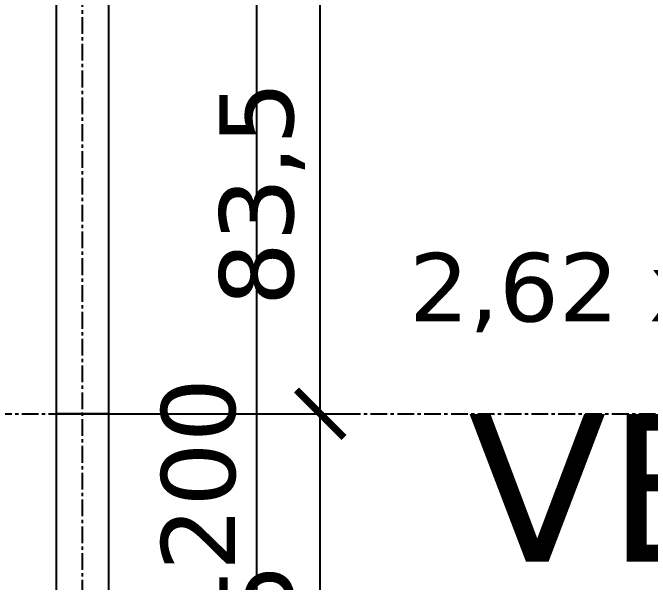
# Model space of a CAD drawing. Header units: centimetres. Extents: x -135 to 3640, y -1234 to 1338.
# Drawn here: x 247.8 to 368.5, y 84.6 to 192.5 of the extents above; entities that cross this region are included whole.
import ezdxf
from ezdxf.enums import TextEntityAlignment as Align

# ---------------------------------------------------------------- set-up
doc = ezdxf.new("R2010")
doc.units = ezdxf.units.CM
doc.linetypes.add('CENTER', pattern=[5.08, 3.175, -0.635, 0.635, -0.635])
for name, color, linetype in [('AKS', 4, 'CENTER'), ('DIS_DUVAR_100', 30, 'Continuous'), ('ODA_ADLARI', 7, 'Continuous'), ('OLCULER', 7, 'Continuous'), ('OZEL_PANEL_OLCU_CM', 3, 'Continuous')]:
    doc.layers.add(name, color=color, linetype=linetype)
doc.styles.add('PORTMAN', font='DejaVuSans.ttf')
doc.dimstyles.new('PORTMAN', dxfattribs={"dimtxt": 14, "dimasz": 9, "dimexe": 6, "dimexo": 5, "dimgap": 4, "dimtad": 1, "dimtxsty": 'PORTMAN', "dimblk": 'ARCHTICK', "dimcen": 2.5, "dimazin": 3, "dimtfac": 0.5, "dimtmove": 2, "dimatfit": 3})

# ---------------------------------------------------------------- blocks, each defined once
blk = doc.blocks.new('BOM_D14_1115p0_DIS_DOLU')
blk.add_lwpolyline([(0, 0), (10, 0), (10, 111.5), (0, 111.5)], close=True)
blk = doc.blocks.new('BOM_D15_835p0_DIS_DOLU')
blk.add_lwpolyline([(0, 0), (10, 0), (10, 83.5), (0, 83.5)], close=True)
blk = doc.blocks.new('_ARCHTICK')
at = {"color": 0, "linetype": 'BYBLOCK', "const_width": 0.15}
blk.add_lwpolyline([(-0.5, -0.5), (0.5, 0.5)], dxfattribs=at)

msp = doc.modelspace()

# ---------------------------------------------------------------- linework, layer by layer
at = {"layer": 'AKS'}
for p, q in [((261, -35), (261, 1041)), ((-35, 116.5), (635, 116.5))]:
    msp.add_line(p, q, dxfattribs=at)

# ---------------------------------------------------------------- block references
at = {"layer": 'DIS_DUVAR_100'}
for name, p in [('BOM_D15_835p0_DIS_DOLU', (256, 116.5)), ('BOM_D14_1115p0_DIS_DOLU', (256, 5))]:
    msp.add_blockref(name, p, dxfattribs=at)

# ---------------------------------------------------------------- texts
at = {"layer": 'ODA_ADLARI', "style": 'PORTMAN'}
for s, height, p in [('2,62 x 1,59 aks modülü', 13, (428, 140.5)), ('VERANDA', 28, (428, 102.5))]:
    msp.add_text(s, height=height, dxfattribs=at).set_placement(p, align=Align.MIDDLE_CENTER)

# ---------------------------------------------------------------- dimensions: what is measured, and where the dimension line sits
at = {"layer": 'OLCULER'}
msp.add_linear_dim(base=(294, 5), p1=(261, 5), p2=(261, 205), angle=90, dimstyle='PORTMAN', override={"dimtxt": 14, "dimasz": 9, "dimexe": 6, "dimexo": 5, "dimdec": 2, "dimzin": 8, "dimdsep": 44}, dxfattribs=at).render()
at = {"layer": 'OZEL_PANEL_OLCU_CM'}
for base, p1, p2 in [((306, 116.5), (256, 116.5), (256, 200)), ((306, 5), (256, 5), (256, 116.5))]:
    msp.add_linear_dim(base=base, p1=p1, p2=p2, angle=90, dimstyle='PORTMAN', override={"dimtxt": 14, "dimasz": 9, "dimexe": 6, "dimexo": 5, "dimdec": 2, "dimzin": 8, "dimdsep": 44}, dxfattribs=at).render()

doc.saveas('drawing.dxf')
